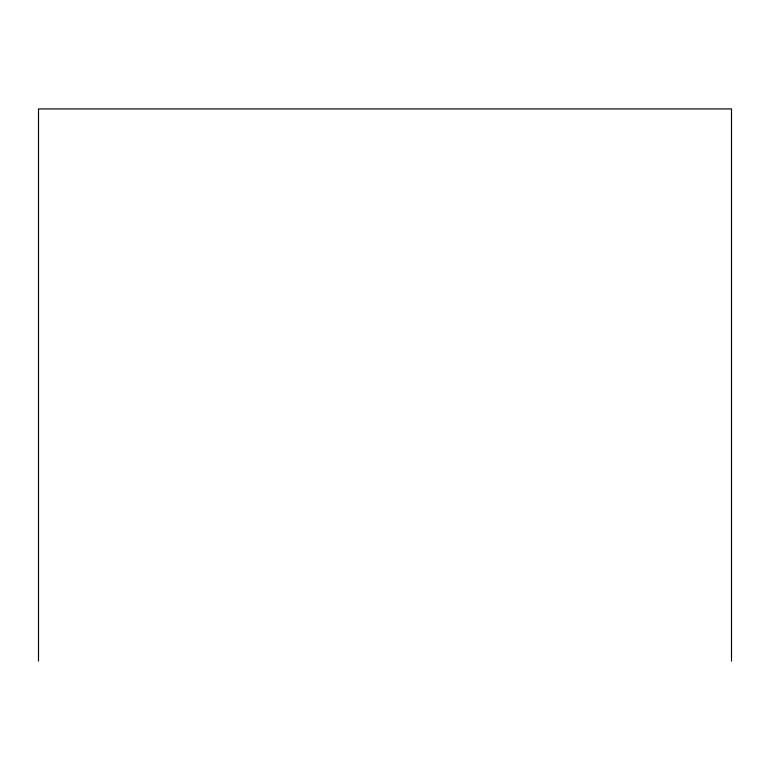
<?xml version="1.0" encoding="UTF-8"?>
<svg xmlns="http://www.w3.org/2000/svg" width="770" height="770" viewBox="0 0 770 770"><rect width="100%" height="100%" fill="white"/><g stroke="black" fill="none" stroke-linecap="round" stroke-linejoin="round"><path stroke-width="1.16" d="M731.5 661.064L731.5 108.936L38.5 108.936L38.5 661.064"/></g></svg>
